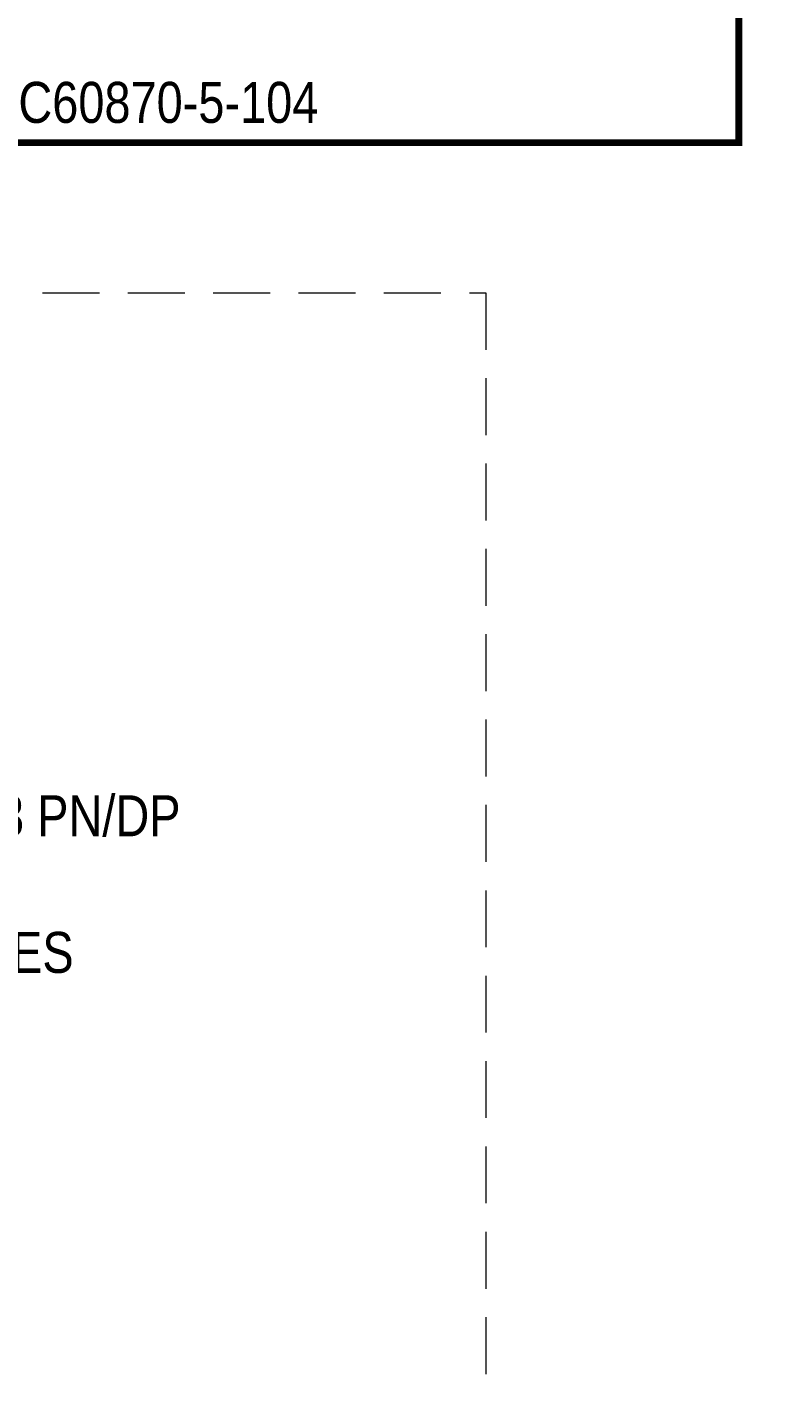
# Model space of a CAD drawing. Header units: inches. Extents: x 9220 to 92460, y -39241 to 4813.
# Drawn here: x 75113 to 75438, y -33851 to -33252 of the extents above; entities that cross this region are included whole.
import ezdxf

# ---------------------------------------------------------------- set-up
doc = ezdxf.new("R2010")
doc.units = ezdxf.units.IN
doc.header["$MEASUREMENT"] = 0
doc.linetypes.add('ACAD_ISO03W100', pattern=[30, 12, -18])
doc.linetypes.add('HIDDEN', pattern=[0.375, 0.25, -0.125])
doc.layers.add('SI-General', color=7, linetype='Continuous', lineweight=5)
doc.layers.add('SI-TOPOLOGY-Ethernet', color=7, linetype='Continuous', lineweight=13, true_color=0x3cf000)
doc.styles.add('OPIS', font='ARIALN.TTF')

msp = doc.modelspace()

# ---------------------------------------------------------------- linework, layer by layer
at = {"layer": 'SI-General', "color": 0, "linetype": 'HIDDEN', "ltscale": 100}
msp.add_lwpolyline([(74370.22, -33368.71), (75314.95, -33368.71), (75314.95, -34494.68), (74370.22, -34494.68)], close=True, dxfattribs=at)
at = {"layer": 'SI-TOPOLOGY-Ethernet', "linetype": 'ACAD_ISO03W100', "ltscale": 0.01, "const_width": 3, "flags": 128}
msp.add_lwpolyline([(74973.53, -33675.76), (74973.53, -33302.71), (75426.17, -33302.71), (75426.17, -32009.45), (76641.65, -32009.45), (76641.65, -32237.72)], dxfattribs=at)

# ---------------------------------------------------------------- texts
at = {"color": 0, "insert": (75183.76, -33589.46), "char_height": 18, "width": 185.097, "attachment_point": 3, "style": 'OPIS'}
msp.add_mtext('\\pxql;{\\C256;CPU 1517-3\\fArial Narrow|b0|i0|c238|p34; PN/DP\\P+ ET200MP ^JI/O MODULES}', dxfattribs=at)
at = {"layer": 'SI-General', "color": 0, "insert": (75165.73, -33294.29), "char_height": 18, "width": 178.2919, "attachment_point": 8, "style": 'OPIS'}
msp.add_mtext('IEC60870-5-104', dxfattribs=at)

doc.saveas('drawing.dxf')
